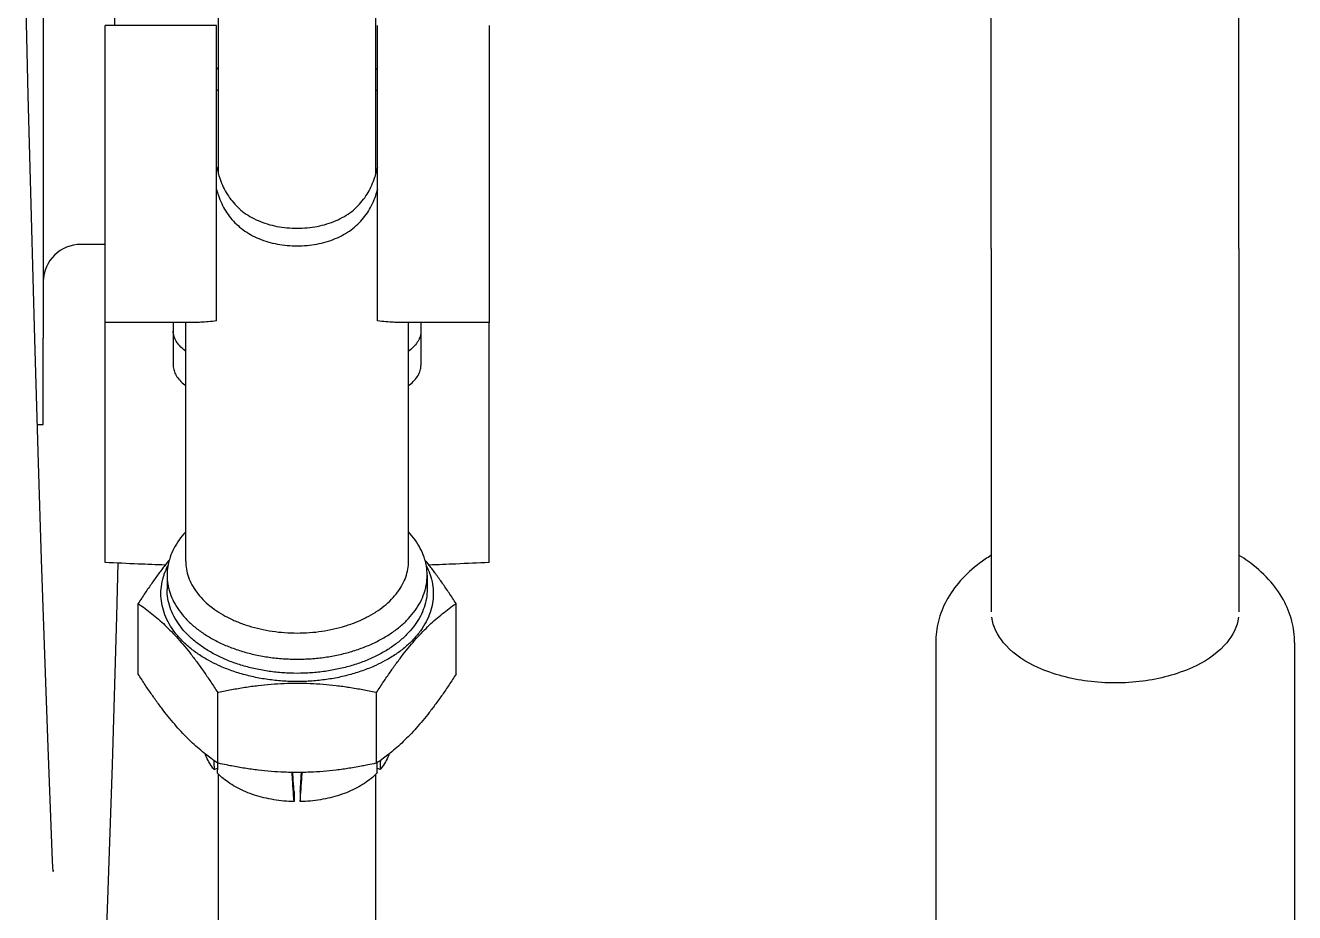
# Model space of a CAD drawing. Header units: millimetres. Extents: x 156850 to 204135, y 56350 to 74150.
# Drawn here: x 175031.8 to 175083, y 60700.6 to 60736.4 of the extents above; entities that cross this region are included whole.
import ezdxf

# ---------------------------------------------------------------- set-up
doc = ezdxf.new("R2010")
doc.units = ezdxf.units.MM
doc.header["$LTSCALE"] = 150
doc.layers.add('-----33 Equipment', color=5, linetype='Continuous')

# ---------------------------------------------------------------- blocks, each defined once
blk = doc.blocks.new('X-2F-PLAN$0$A$C73FA2420')
at = {"color": 0, "linetype": 'Continuous'}
for p, q in [((966.0255159976659, 606.0186525559984), (966.0281375156483, 605.7820058118086)), ((948.0096831716364, 605.3876040035975), (947.9584232707275, 605.384763143491)), ((966.0281320984941, 605.782005811925), (966.5575715135783, 605.7820513985935)), ((966.5575715135783, 605.7820513985935), (969.509900788893, 605.7821116466075)), ((979.291750744218, 605.7821742640226), (969.509900788893, 605.7821116466075)), ((1111.381605029106, 605.7813373709214), (979.291750744218, 605.7821742640226)), ((973.2993190927664, 603.2822424360784), (973.29936565354, 604.2652533248183)), ((960.4416768917581, 603.2844823562191), (970.148041852517, 603.2831704528071)), ((970.1482117447304, 599.5394557471736), (970.1480344587471, 603.2823907597922)), ((970.1480417796411, 603.2823907666025), (979.548028357327, 603.2825573920272)), ((979.548028357327, 603.2825573920272), (979.9978740661172, 603.2825981109054)), ((979.9978740661172, 603.2825981109054), (980.1852681507589, 603.2826156310039)), ((980.1852681507589, 603.2826156310039), (980.6318933711154, 603.2826622831053)), ((980.6318933711154, 603.2826622831053), (982.1480304294964, 603.2829591513728)), ((982.1482475900557, 598.7829591580085), (982.148034445243, 603.2829591457848)), ((958.2718176903436, 602.8100826661102), (960.4190859730588, 602.7548779774806)), ((982.1480526556261, 602.8984946683049), (988.2469129643869, 602.898401415383)), ((955.9309236699482, 601.9484888724983), (958.7867007189197, 601.9484875967028)), ((959.9333219762193, 600.7826822175994), (959.3610249678604, 600.7826824733056)), ((970.148164676968, 600.5331704610144), (968.4023124565138, 600.5333338913042)), ((960.5056186495349, 600.0326819620095), (970.1481883830857, 600.0326776542934)), ((944.2746773153776, 598.7076892309124), (951.8947903494118, 598.7076858266955)), ((952.0819653689396, 598.8840021553915), (952.1311741265235, 598.7521355579956)), ((952.3399351615226, 598.7401770254946), (955.1957122104941, 598.7401757496991)), ((970.2097021257505, 598.7823453323217), (973.0283586286241, 598.782238421787)), ((973.0283586286241, 598.782238421787), (976.4359780752566, 598.7823505447013)), ((976.1437212955207, 598.707674994017), (989.3493815471884, 598.7076690946124)), ((976.4359780752566, 598.7823505447013), (979.5482496818295, 598.7825575046008)), ((979.5482496818295, 598.7825575046008), (979.9980872116284, 598.7825981130009)), ((979.9980872116284, 598.7825981130009), (980.441416530055, 598.782642322185)), ((980.441416530055, 598.782642322185), (982.1482396181673, 598.7829591638292)), ((951.1890742287505, 595.6574560194858), (950.7850106646074, 595.6574099496938)), ((951.18893508357, 595.4074476978858), (950.7848715925356, 595.4074000000837)), ((944.2746744785691, 592.3576892308774), (951.8948070979677, 592.3576858267188)), ((952.0823540319689, 592.1811044198112), (952.1315373460529, 592.3129394212738)), ((952.3402390492847, 592.3243721764884), (955.1960160982562, 592.3243709008093)), ((970.2100100014359, 592.2823453500168), (973.0295170982135, 592.2822384507745)), ((973.0295170982135, 592.2822384507745), (976.4377747749677, 592.2823506399291)), ((976.1426565240836, 592.3576749945059), (989.3503747141222, 592.3576690942282)), ((976.4377747749677, 592.2823506399291), (979.5485534141771, 592.2825575218885)), ((979.5485534141771, 592.2825575218885), (979.9983950873138, 592.2825981305796)), ((979.9983950873138, 592.2825981305796), (980.4424243179383, 592.282642414677)), ((980.4424243179383, 592.282642414677), (982.1485474928049, 592.2829591814079)), ((970.1487686239416, 587.7823908018763), (970.1485913380748, 591.5253234495176)), ((960.5056146290153, 591.0326819620095), (970.1486146725947, 591.0326776541187)), ((970.1486383319134, 590.5331704881974), (968.4027861114591, 590.5333339184872)), ((959.9333172856132, 590.2826822175994), (959.3610202772543, 590.2826824733056)), ((955.9315314454725, 589.1168791746022), (958.787308494444, 589.1168778988067)), ((960.4424110569526, 587.7844823983032), (970.1487760220189, 587.7831704948912)), ((982.1487645966699, 587.7829591935151), (970.1487759490265, 587.7823908086866)), ((957.2184601236368, 569.7479099619086), (943.9494551083772, 569.7479099619086)), ((973.1304886831203, 567.501034961897), (958.447015088168, 567.501034961897)), ((973.1303155736532, 567.5010349528166), (994.0212427347433, 567.501940373797)), ((973.1304886831203, 557.501034961897), (958.4471773790428, 557.501034961897)), ((973.1306617924711, 557.5010349709773), (994.0215889535611, 557.501940392016)), ((957.2184601236368, 555.2541599618853), (943.9494551094249, 555.2541599618853))]:
    blk.add_line(p, q, dxfattribs=at)
for points in [[(964.4696564393817, 605.9739529545186), (969.475586739718, 606.1177725482266), (974.4327297031414, 606.2608362627216), (979.3317749825073, 606.3924535894184), (984.0311036667554, 606.5052827430773)], [(948.7471107746242, 605.4196767084068), (952.9804099395406, 605.5842195114819), (956.7226463903207, 605.7258472592221), (960.5622219035868, 605.8571448554867), (964.4702097381232, 605.9739683850785)], [(947.9584232707275, 605.384763143491), (948.1568998008734, 605.3943495965214), (948.4068463073345, 605.4054814489209), (948.7471107746242, 605.4196767084068)], [(934.7073898549424, 603.689722091076), (938.0342854501214, 603.5287079780828), (942.0775886882329, 603.3548234557966), (946.8231877951184, 603.1739340730128), (952.2649114372907, 602.9901181540918), (958.2718592501478, 602.8098645139835)]]:
    blk.add_lwpolyline(points, dxfattribs=at)
blk.add_arc((971.7793656538706, 604.2652241914766), 1.52, 0.001098166352612325, 88.8108405055648, dxfattribs=at)
for points, start_tangent, end_tangent in [([(960.3404981599888, 600.8610343108303), (960.3847637961153, 601.9502548656892), (960.4416768917581, 603.2844823562191)], (0.03970157082425574, 0.9992115818353232), (0.04372391944077234, 0.9990436521338258)), ([(952.704055492417, 599.2363448746037), (952.7477864574175, 599.2910134416888), (952.9713994604535, 599.5564473685226), (953.2126319456147, 599.8195311722811), (953.4739545987686, 600.0819449741975), (953.7567487892229, 600.344333197223), (954.0613246149151, 600.6067214070936), (954.3874292057008, 600.8691351693124), (954.7351237591356, 601.1322189021739), (955.1056986391777, 601.397652735177), (955.5023903418332, 601.668338903517), (955.9309236699482, 601.9484888724983)], (0.6213114574271017, 0.7835637005821048), (0.8418437967640826, 0.539721244578693)), ([(958.7867007189197, 601.9484875967028), (958.5881032705074, 601.6683374859858), (958.3788494208129, 601.3976511777146), (958.155236424529, 601.132217258797), (957.9140039472841, 600.869133463013), (957.6526813014643, 600.606719667092), (957.3698871145025, 600.3443314459291), (957.0653112883447, 600.0819432340795), (956.7392066910397, 599.8195294655743), (956.3915121272439, 599.556445724389), (956.0209372360259, 599.2910118832951), (955.6242455319734, 599.0203257141984), (955.1957122104941, 598.7401757496991)], (-0.5616186031866424, -0.827396243982081), (-0.8418437967619652, -0.5397212445828906)), ([(960.5583829855314, 600.6877506395103), (960.3302974347025, 600.8694090605131), (959.9825779518578, 601.1324257033993), (959.6119779190049, 601.3977918645251), (959.2152605758747, 601.6684090311173), (958.7867007189197, 601.9484875967028)], (-0.7753295374615732, 0.6315568924011075), (-0.8419211744181838, 0.5396005337894308)), ([(956.2884743701434, 598.7091545122094), (956.4809758459451, 599.0929982368834), (956.7456538653933, 599.5253790530842), (957.0389950777171, 599.9109491534182), (957.3575603255304, 600.2451880812296), (957.6976147224195, 600.5241771904984), (958.055171441636, 600.7446455890895), (958.4260384575464, 600.9040084865992), (958.805867693387, 601.0003974987776), (959.1902059987187, 601.0326825525844)], (0.415820927691357, 0.9094465108477922), (0.9999999935012579, 0.0001140090626108757)), ([(956.6598675602581, 598.7101593515836), (956.7746906260727, 598.9311656121863), (957.0273378248094, 599.343892752484), (957.3073453459656, 599.7119369400316), (957.6114303559298, 600.0309831902268), (957.9360277352389, 600.297290976916), (958.277331874473, 600.5077380837174), (958.6313412983436, 600.6598572133807), (958.9939055696595, 600.75186490739), (959.3607739537256, 600.7826824589865)], (0.4410277038375309, 0.8974934899199115), (0.9999999935011712, 0.0001140090493200447)), ([(959.1902059987187, 601.0326825525844), (959.5745473583229, 601.0004851353006), (959.9543857211247, 600.9041827321053), (959.9813395388192, 600.8948359201313)], (0.9999999935010137, 0.0001140089905164158), (0.9429407326971428, -0.3329606202220277)), ([(959.3789118581917, 600.7121259593987), (959.2036383091472, 600.6598569586058)], (-0.9686997745871587, -0.2482352648463691), (-0.946576058295426, -0.3224806441666173)), ([(959.9330709620845, 600.7826822033967), (959.5662025797646, 600.7518646519748), (959.3789118581917, 600.7121259593987)], (-0.9999999935010687, -0.0001140090934038051), (-0.9686997745982341, -0.2482352648031327)), ([(960.5592125862604, 600.6925928678247), (960.2999422599096, 600.7519483049982), (959.9333219762193, 600.7826822174829)], (-0.9603453558784729, 0.2788131945291641), (-0.9999999999992947, 1.463707864197941e-06)), ([(959.9813395388192, 600.8948359201313), (960.3218581046676, 600.7466783610871)], (0.9429407326946011, -0.332960620233427), (0.8874376394792772, -0.4609277991567525)), ([(961.6809880707879, 600.0327749719727), (961.3578631465789, 600.2976155945216), (961.0165390733164, 600.5079848765163), (960.6625152424676, 600.6600232837955), (960.5592125862604, 600.6925928678247)], (-0.7323950357281955, 0.6808799539128234), (-0.9603453558799396, 0.278813194520995)), ([(959.2036383091472, 600.6598569586058), (958.8496288849274, 600.5077378291171), (958.5083247438306, 600.2972907213843), (958.1837273649871, 600.0309829352191), (957.8796423557214, 599.7119366860134), (957.599634834798, 599.3438924992806), (957.3469876344316, 598.9311653565965), (957.232164568617, 598.7101590958773)], (-0.9465760582173256, -0.3224806443964108), (-0.441027703829884, -0.8974934899228639)), ([(968.4021990053589, 600.5333338922937), (968.2013652810128, 600.5040424881154), (968.0027768039145, 600.416474071506), (967.8088752938202, 600.2716553012142), (967.6219340683892, 600.0712840447086), (967.5928316563368, 600.0342427685973)], (-0.9999999971021339, -7.613540196643432e-05), (-0.609357929657807, -0.7928952727585379)), ([(968.9852776151383, 600.0342452281038), (969.0144530112157, 600.0713814761257), (969.2013942366466, 600.2717527326313), (969.3952957468573, 600.416571502923), (969.5938842238393, 600.5041399194743), (969.7947179481853, 600.5334313237108)], (0.6093154835365286, 0.792927891751265), (0.9999999971010735, 7.613538851972928e-05)), ([(960.5054034945788, 600.0326819497277), (960.1797606112668, 600.0043497679289), (959.85821555648, 599.9197837690008), (959.5448119461071, 599.7800474193064), (959.243491012021, 599.5868979847291), (958.958042040118, 599.3427644312032), (958.6920547167538, 599.0507168800104), (958.4488739867229, 598.7144279985805), (958.4446573635796, 598.7078896809835)], (-0.9999999935010192, -0.0001140090396878519), (-0.5411936027094024, -0.8408980225913575)), ([(952.0820365460822, 598.8840021425276), (952.324620766798, 599.0589926057146), (952.5780717154266, 599.192095062288), (952.7031811954221, 599.2407785936957)], (0.7706756993452027, 0.637227562522221), (0.9449564357271015, 0.3271961713987645)), ([(952.3399351615226, 598.7401770254946), (952.5385326072574, 599.0203271326027), (952.704055492417, 599.2363448746037)], (0.5616186032193704, 0.8273962439591621), (0.6213114573719731, 0.7835637006265466)), ([(970.2097021257505, 598.7823453323217), (970.1716237412766, 599.1209010762977), (970.1508171467576, 599.4181373576284), (970.1481858278858, 599.5442773572868)], (-0.1246974637931817, 0.9921948107719063), (-0.000673654667507389, 0.9999997730946241)), ([(950.7850106646074, 595.6574099496938), (950.808360910858, 596.0699702351121), (950.8605891598854, 596.4761471970123), (950.9410750024254, 596.8711169062881), (951.0488623571582, 597.2501877296017), (951.1826708612498, 597.6088568979176), (951.3409110722132, 597.94286396401), (951.5217033525696, 598.2482414222904), (951.7229001845699, 598.5213618124835), (951.8925048612291, 598.70993762539)], (0.02122069276738939, 0.9997748157455533), (0.7018371592228901, 0.7123374214048842)), ([(951.8925048612291, 598.70993762539), (951.942111697048, 598.7589808119228)], (0.7018371587120681, 0.7123374219056505), (0.7204083259122268, 0.6935501740737253)), ([(952.1311751975445, 598.7521651990246), (951.942031914019, 598.7589808249031)], (-0.9993478543676346, 0.03610908434269564), (-0.9993549357425224, 0.03591256614196541)), ([(952.4495921309572, 598.8948921203264), (952.0819653689396, 598.8840021553915)], (-0.9995665434067305, -0.02944019874429287), (-0.9995565225944818, -0.02977848448793586)), ([(952.34009500721, 598.7445936510921), (952.1311751975445, 598.7521651990246)], (-0.9993399864818789, 0.03632618090463309), (-0.9993478543723389, 0.03610908420884679)), ([(952.2655193988467, 598.3873175163171), (952.3328278883127, 598.7077820255072)], (0.1973427268535417, 0.9803345592998496), (0.2135162233730374, 0.9769395182696654)), ([(952.3328278883127, 598.7077820255072), (952.3399351615226, 598.7401770254946)], (0.2135162248031095, 0.976939517957353), (0.2150759128012724, 0.9765973334717772)), ([(955.1957122104941, 598.7401757496991), (955.2028225441463, 598.7077807817841)], (0.2151641037338815, -0.9765779070153108), (0.2136045108219308, -0.9769202183188014)), ([(955.2028225441463, 598.7077807817841), (955.3107067097444, 598.1799471090781), (955.4044513144763, 597.6386436261237), (955.4779574114364, 597.1078435495147), (955.5312133751577, 596.5817431209143), (955.5636292011477, 596.0569825195125), (955.5745448692469, 595.5322730556945), (955.5636788990814, 595.0075636006077), (955.5313127755653, 594.4828030228964), (955.4781066422584, 593.9567026445875), (955.4046508229803, 593.4259026458021), (955.3109575100243, 592.8845993508003), (955.2033025221899, 592.3575856806128)], (0.2136045106925612, -0.9769202183453545), (-0.213476575322716, -0.9769481827551624)), ([(956.288467665785, 592.3562217035796), (956.2483565171715, 592.4458182725939), (956.0498934366042, 592.9560780830216), (955.888250703807, 593.4965462252148), (955.765323432046, 594.0608862043009), (955.6825528312474, 594.6424816502258), (955.6409093110124, 595.2345138879027), (955.6408811035799, 595.8300418807194), (955.6824685395695, 596.4220836074091), (955.7651840442559, 597.0036979201832), (955.888057854143, 597.5680659228819), (956.049649386201, 598.1085709166946), (956.248064127285, 598.6188759747893), (956.2884743701434, 598.7091545122094)], (-0.4158187576250222, 0.9094475030531992), (0.4158209276924115, 0.9094465108478318)), ([(956.6598647761857, 592.3552078958019), (956.5526449040044, 592.5861301898258), (956.3632028710563, 593.0731963760918), (956.2089075346012, 593.5890977878007), (956.0915678659221, 594.1277859521797), (956.0125595657155, 594.6829452426755), (955.9728089333512, 595.2480669242796), (955.9727820085827, 595.8165254620835), (956.012479107012, 596.3816561998101), (956.0914348162478, 596.9368334964965), (956.20872345299, 597.4755484064808), (956.3629699152661, 597.9914849905763), (956.5523658046732, 598.4785943643074), (956.6598675602581, 598.7101593515836)], (-0.4410268010511613, 0.8974939335475945), (0.441027703828003, 0.8974934899236141)), ([(957.232164568617, 598.7101590958773), (957.1246628121007, 598.4785941063892), (956.9352669229265, 597.9914847327163), (956.7810204604175, 597.4755481476896), (956.6637318237917, 596.9368332360755), (956.5847761146724, 596.3816559375264), (956.5450790167088, 595.8165251982864), (956.5451059419429, 595.2480666597257), (956.5848565750057, 594.6829449782963), (956.663864875678, 594.1277856890811), (956.7812045441242, 593.589097527205), (956.9354998801136, 593.0731961186975), (957.1249419115484, 592.5861299360986), (957.2321617845446, 592.355207640212)], (-0.4410277038461897, -0.8974934899151498), (0.4410268010573694, -0.8974939335452498)), ([(958.4446573635796, 598.7078896809835), (958.2315579890274, 598.3381268145749), (958.0428395981435, 597.9265455338173), (957.8850920575205, 597.4848600297119), (957.7602991340682, 597.0186247536913), (957.6700301710516, 596.5337028849171), (957.6154203531332, 596.0361925971811), (957.5971564304782, 595.5323503711843), (957.6154680824839, 595.0285123150097), (957.6701250293991, 594.5310144847026), (957.760439928621, 594.046113204211), (957.8852770177182, 593.5799063881859), (958.0430663978914, 593.1382568582194), (958.2318237760337, 592.7267186131212), (958.4446636281209, 592.3574619365972)], (-0.5411936027241309, -0.840898022574446), (0.5411964791896402, -0.8408961713033689)), ([(975.2728034579195, 598.7078302477021), (974.9495222265832, 598.5780003712862), (974.6474698869279, 598.4147685599746), (974.3694741578074, 598.217435927887), (974.1164970037062, 597.9844436718267), (973.89058925875, 597.7150761692901), (973.6946030555991, 597.410331619205), (973.5315480412683, 597.0735702136881), (973.4037938648835, 596.710432086722), (973.3125647032866, 596.3278971578111), (973.2580437192228, 595.9330515469774), (973.2399413257372, 595.5323433831218)], (-0.9464521956974632, -0.3228439890387682), (4.736549226006925e-05, -0.9999999988784711)), ([(976.142717712326, 598.7111340726842), (976.0103575112298, 598.6701728487969), (975.6934487246908, 598.5486385936965), (975.396315222024, 598.3975075256894), (975.1195604052627, 598.2138500164147), (974.8644302950706, 597.9944879554096), (974.6333484337665, 597.7366668556933), (974.4300220073201, 597.4392836038023), (974.2588959097629, 597.1043423510273), (974.1239416733151, 596.7376260771998), (974.0274726053467, 596.3476324930089), (973.9699527289486, 595.9433131294209), (973.9508982658153, 595.5324244386284)], (-0.9603956874587815, -0.2786397737437279), (4.736550770969869e-05, -0.9999999988781835)), ([(975.533368702163, 598.7856741793221), (975.2728034579195, 598.7078302477021)], (-0.9680901283192025, -0.2506022814176068), (-0.9464521956856072, -0.3228439890740803)), ([(976.4354473118437, 598.7848086958984), (976.3462300631218, 598.7646208376973), (976.142717712326, 598.7111340726842)], (-0.9774739849791119, -0.2110559373525066), (-0.960395687472213, -0.2786397736972759)), ([(979.498055612552, 598.7070933934301), (979.5287971510552, 598.7649836044875), (979.5367203659844, 598.7816800891305)], (0.4942744914836315, 0.869305888091329), (0.4068370031067085, 0.913500767868445)), ([(980.357378888526, 598.7077108632075), (980.3591309291078, 598.7094017724157), (980.4406246264698, 598.7842975303065)], (0.719394593989638, 0.6946016254737233), (0.7620712239441237, 0.6474932043144045)), ([(951.9626270125154, 595.7082517471281), (951.9722723633749, 596.0569843894918), (952.0046384881716, 596.5817449524184), (952.0578446200816, 597.1078453030786), (952.1313004358672, 597.6386452742736), (952.224993747659, 598.1799485638039), (952.2655193988467, 598.3873175163171)], (0.01390629800227391, 0.9999033027624278), (0.1973427269578225, 0.9803345592790759)), ([(950.7848597507691, 595.6574107637862), (951.2945054305019, 595.6907599564292), (951.8040609364398, 595.7240908688982), (951.9655972665641, 595.734654657077)], (0.9978651236403117, 0.06530846057273243), (0.9978687827983639, 0.06525252728489715)), ([(951.1889232419198, 595.6574552055099), (951.7628021837445, 595.6949948606198), (951.9650497779949, 595.708220184606)], (0.9978662888765176, 0.0652906541885023), (0.9978691669815869, 0.06524665192028713)), ([(951.9626387396129, 595.3566511779791), (951.9614063904155, 595.532274938887), (951.9626270125154, 595.7082517471281)], (-0.01397305747900288, 0.999902372066146), (0.0139062980831827, 0.9999033027624628)), ([(950.7848715925356, 595.4074000000837), (951.2945204315474, 595.3740505363094), (951.8040790950181, 595.3407193958992), (951.9656110092765, 595.3301558987005)], (0.9978651126534037, -0.06530862844423754), (0.9978687845524192, -0.06525250044564776)), ([(951.8925116916653, 592.3554242370883), (951.7231833243277, 592.5436628473108), (951.5219606233295, 592.8167373514152), (951.3411394170253, 593.122073576611), (951.1828675668221, 593.4560445530224), (951.0490250862204, 593.8146832038765), (950.9412018214352, 594.1937294449308), (950.8606785624288, 594.5886807991774), (950.8084118352272, 594.9948458514991), (950.7850225063739, 595.4074008141179)], (-0.7018401363634922, 0.7123344881375411), (-0.02131546255629324, 0.9997727997183603)), ([(951.18893508357, 595.4074476978858), (951.7628175816499, 595.3699077817728), (951.9650590928504, 595.3566828612238)], (0.9978662819501574, -0.06529076004280786), (0.9978691700648027, -0.0652466047598102)), ([(952.265740699484, 592.6774758576066), (952.225244551897, 592.8846008075052), (952.131499946001, 593.4259042962221), (952.0579938454321, 593.9567044003052), (952.0047378804302, 594.482804855681), (951.9723220559536, 595.0075654712273), (951.9626387396129, 595.3566511779791)], (-0.1974191062682964, 0.9803191809207072), (-0.01397305756621703, 0.9999023720657982)), ([(973.2399413257372, 595.5323433831218), (973.2580816783011, 595.1316352165304), (973.3126400621841, 594.7367897147778), (973.4039054218447, 594.3542554146261), (973.5316939187469, 593.9911188381957), (973.6947807284305, 593.6543604346225), (973.8907956766197, 593.3496209196746), (974.1167288500583, 593.0802609660313), (974.3697280725464, 592.8472792162211), (974.6477426037891, 592.6499604790006), (974.9498105354141, 592.4867464405252), (975.2716260459274, 592.3574429338914)], (4.736550115584885e-05, -0.9999999988783049), (0.9463284595052798, -0.3232065078711985)), ([(973.9508982658153, 595.5324244386284), (973.9699916574173, 595.1215356959146), (974.0275498403935, 594.7172164805233), (974.1240558680147, 594.3272236259072), (974.2590448696865, 593.9605093731079), (974.430202726624, 593.625572211924), (974.6335574176628, 593.328195720329), (974.8646638266509, 593.0703846500255), (975.1198142169742, 592.8510367763229), (975.3965859604068, 592.6673972379067), (975.6937338524731, 592.5162881371216), (976.0106542408466, 592.3947806725046), (976.1416552527808, 592.3542272432242)], (4.736550530643897e-05, -0.9999999988780547), (0.9603230032753861, -0.2788901744094779)), ([(952.3329494876089, 592.3575869235792), (952.265740699484, 592.6774758576066)], (-0.2135648649580264, 0.9769288860794029), (-0.1974191063765001, 0.9803191808986536)), ([(951.942417341168, 592.3060938416165), (951.8925116916653, 592.3554242370883)], (-0.7205220060615203, 0.6934320722172953), (-0.7018401364198458, 0.712334488083344)), ([(952.1315384170739, 592.3129097740748), (951.9423375582555, 592.3060938286944)], (-0.9993481874275084, -0.03609986542467249), (-0.9993552698528531, -0.03590326751769971)), ([(952.4495336217806, 592.1702282530023), (952.082282855059, 592.1811044068891)], (-0.9995667527385842, 0.02943309054092262), (-0.9995567439026026, 0.02977105505317262)), ([(952.7029290670762, 591.8246785292285), (952.5784183886135, 591.8731246123207), (952.324954830925, 592.006169273227), (952.0823540319689, 592.1811044198112)], (-0.9449071266461508, 0.3273385434315057), (-0.7707865113742702, 0.6370935205160763)), ([(952.3403800032102, 592.3204765518312), (952.1315384170739, 592.3129097740748)], (-0.9993403237163556, -0.03631690231992348), (-0.9993481874293468, -0.03609986539865429)), ([(952.3402390492847, 592.3243721764884), (952.3329494876089, 592.3575869235792)], (-0.2151641041845618, 0.9765779069136888), (-0.2135648646940993, 0.9769288861357894)), ([(952.7037942829775, 591.8291028781096), (952.5388630044181, 592.0442937092157), (952.3402390492847, 592.3243721764884)], (-0.6213601437813334, 0.7835250932293422), (-0.5617705439300824, 0.8272930895235913)), ([(955.2033025221899, 592.3575856806128), (955.1960160982562, 592.3243709008093)], (-0.2134765741600352, -0.9769481830101879), (-0.2150759103327985, -0.9765973340137979)), ([(955.1960160982562, 592.3243709008093), (955.6245760204038, 592.0442922916845), (956.0212934400188, 591.7736750696204), (956.3918934823014, 591.5083088963875), (956.7396129656117, 591.2452922463999), (957.0657424071105, 590.9829454253777), (957.3703430764144, 590.720624172478), (957.6531621071044, 590.4583029290079), (957.9145096006105, 590.1959561354015), (958.155766981421, 589.9329395401292), (958.3794051016448, 589.6675734446035), (958.5886845426867, 589.3969563617138), (958.787308494444, 589.1168778988067)], (0.8419211744235002, -0.5396005337812644), (0.5617705440097408, -0.8272930894688821)), ([(959.1907270192169, 590.0326825825032), (958.8063856597291, 590.0648799997871), (958.4265472969273, 590.1611824029824), (958.0556651883526, 590.3204607344232), (957.6980875878362, 590.5408476011944), (957.3580067657167, 590.8197591690114), (957.0394098585239, 591.1539254544768), (956.7460321239196, 591.5394286636147), (956.4813131474657, 591.9717491237097), (956.288467665785, 592.3562217035796)], (-0.9999999935011391, -0.0001140090489139834), (-0.4158187576178347, 0.9094475030552711)), ([(959.3610193004133, 590.282682473422), (958.9943999942625, 590.3134163857903), (958.6318270114716, 590.4053414069931), (958.2778031807393, 590.5573798140977), (957.9364791091066, 590.7677490949281), (957.6118565053912, 591.03398286429), (957.3077412750572, 591.3529597736779), (957.0276988913538, 591.7209401103901), (956.7750125966268, 592.1336096387822), (956.6598647761857, 592.3552078958019)], (-0.9999999999985444, 1.913146852738201e-06), (-0.441026801045176, 0.8974939335499815)), ([(957.2321617845446, 592.355207640212), (957.3473096040543, 592.1336093848222), (957.5999958998291, 591.7209398548002), (957.8800382827176, 591.3529595187865), (958.1841535123531, 591.0339826099225), (958.50877611537, 590.7677488406771), (958.8501001885161, 590.5573795586824), (959.2041240193648, 590.4053411515197)], (0.4410268010429969, -0.8974939335509677), (0.9466450998324871, -0.3222779157236733)), ([(958.4446636281209, 592.3574619365972), (958.4491754189366, 592.3504669851973), (958.6923880032264, 592.0142335569253), (958.9584029897815, 591.7222466588137), (959.243875085609, 591.4781781954807), (959.5452143135481, 591.2850974695757), (959.8586311580148, 591.145432583231), (960.1801842203131, 591.0609399031964), (960.5056146290153, 591.0326819621259)], (0.5411964792857115, -0.840896171229173), (0.9999999999983197, -1.538866941578465e-06)), ([(970.1485659109894, 591.5205062102759), (970.1511832479155, 591.6465727748), (970.1719583839877, 591.943767070421), (970.2100100014359, 592.2823453500168)], (0.0005799279115312203, 0.9999998318431057), (0.1246155396951625, 0.9922051034271423)), ([(975.2716260459274, 592.3574429338914), (975.2760165759828, 592.3559467343148), (975.5342795007164, 592.2789583643316)], (0.9463284595260945, -0.323206507742995), (0.968151016277072, -0.250366950055923)), ([(976.1416552527808, 592.3542272432242), (976.346535971039, 592.300364734896), (976.4372393939411, 592.2798659733962)], (0.9603230032489037, -0.278890174494618), (0.9775637906330981, -0.210639586127847)), ([(979.5350722136209, 592.2828500489122), (979.5291033516405, 592.3007275465061), (979.5000535674626, 592.3592042726232)], (-0.2835557578086239, 0.9589557509165001), (-0.5214788492068492, 0.853264208692183)), ([(980.4409411249217, 592.2816202915856), (980.3582693308126, 592.3576478401083)], (-0.7619248850782925, 0.6476653993354986), (-0.7195511053220409, 0.6944394911206776)), ([(955.9315314454725, 589.1168791746022), (955.5029715287965, 589.3969577801181), (955.1062541076681, 589.6675750029972), (954.7356540544424, 589.9329411840881), (954.3879345613532, 590.1959578419919), (954.0618051136844, 590.4583046691259), (953.7572044440312, 590.7206259237137), (953.4743854169501, 590.9829471653211), (953.2130379311275, 591.2452939526993), (952.9717805583496, 591.5083105397061), (952.7481424451107, 591.7736766270828), (952.7037942829775, 591.8291028781096)], (-0.8419211744254337, 0.5396005337779028), (-0.6213601438181768, 0.7835250931992612)), ([(960.5593767759856, 590.372820041317), (960.6630009528017, 590.4055074765929), (961.0170103770215, 590.5576266060816), (961.3583145181183, 590.7680737139308), (961.6809532695916, 591.0325592965819)], (0.9603246910693045, 0.2788843626346888), (0.7324036585609754, 0.6808706785622757)), ([(967.5943464493612, 591.0311614847742), (967.6223639459349, 590.9955298727145), (967.8093241545139, 590.7951236151275), (968.0032393852016, 590.6502685408923), (968.2018361593364, 590.5626629436156), (968.4027861114591, 590.5333339184872)], (0.6099828173743355, -0.7924146405150313), (0.9999999956186553, -9.36106060203675e-05)), ([(969.7953050542856, 590.5334313499043), (969.5943551021628, 590.5627603749745), (969.395758328028, 590.6503659723094), (969.2018430972239, 590.7952210464864), (969.0148828887613, 590.9956273041316), (968.9869384509511, 591.0311640125001)], (-0.9999999956180641, 9.361060938313767e-05), (-0.6100252973222338, 0.7923819386007399)), ([(958.787308494444, 589.1168778988067), (959.2158418811159, 589.3970279067871), (959.6125336615369, 589.667714131414), (959.9831085623009, 589.9331479846151), (960.3308031265624, 590.1962317327852), (960.5585455204127, 590.377670929418)], (0.8418437967600368, 0.539721244585703), (0.7752474950141769, 0.6316575982875118)), ([(959.9813605105737, 590.170537587197), (959.9548945603892, 590.161356648372), (959.5750653244322, 590.0649676361936), (959.1907270192169, 590.0326825825032)], (-0.9429376272434965, -0.3329694147014862), (-0.9999999935009991, -0.0001140090971350545)), ([(959.2041240193648, 590.4053411515197), (959.3788899958599, 590.3532434019144)], (0.9466450999057732, -0.3222779155105078), (0.9686977617958006, -0.2482431193268989)), ([(959.3788899958599, 590.3532434019144), (959.5666970020393, 590.3134161302005), (959.9333172856132, 590.2826822177158)], (0.9686977618191099, -0.2482431192292824), (0.9999999999984978, -1.4637607054293e-06)), ([(959.933568299748, 590.2826822319184), (960.3004366821842, 590.313499783224), (960.5593767759856, 590.372820041317)], (0.9999999935005468, 0.0001140090627999986), (0.960324691052513, 0.2788843626951261)), ([(960.3214206466218, 590.3184610466124), (959.9813605105737, 590.170537587197)], (-0.8875186684142097, -0.4607717582663023), (-0.9429376271759943, -0.3329694148962254)), ([(960.4424110569526, 587.7844823983032), (960.385371566168, 589.1187590017798), (960.3411343357293, 590.2047160062939)], (-0.04381677574481554, 0.9990395838821612), (-0.03980009283617471, 0.9992076624057032)), ([(960.7290371456183, 567.5144612616277), (960.4160554126138, 567.9724016694236), (959.7005108165322, 568.7523695891141), (958.9047124704812, 569.3114087313297), (958.070902516949, 569.6396792643936), (957.2184526914498, 569.7479099616758)], (-0.5276023789589527, 0.8494914535865065), (-0.9999999999999442, -6.918218013639062e-07)), ([(957.0878926715814, 566.907293459517), (957.2027048051823, 567.0057483441196), (958.2329279604601, 567.4855242579943)], (0.7407647333916803, 0.6717645493498181), (0.9899336578208664, 0.1415321628235481)), ([(957.0879294687184, 558.0947330868803), (956.2050955843879, 559.3833499960019), (955.6512483708793, 561.3881360540981), (955.6511713298969, 563.6133453896036), (956.2048797205789, 565.6182480033021), (957.0878926715814, 566.907293459517)], (-0.7407767389023815, 0.6717513104573664), (0.7407647333780703, 0.6717645493648574)), ([(958.2330187183106, 557.5165370436735), (957.203016737476, 557.9960596814053), (957.0879294687184, 558.0947330868803)], (-0.9899397596696827, 0.1414894774361513), (-0.7407767389082772, 0.6717513104507175)), ([(957.2188169464935, 555.2541599806864), (958.0788819756126, 555.3644472773303), (958.938430200913, 555.7090605479898), (959.7608291537035, 556.3038880929234), (960.4956031579059, 557.137961611792), (960.7293368782848, 557.4880815608776)], (0.999999994462642, 0.0001052368832870192), (0.5275979450272492, 0.8494942073979945))]:
    blk.add_spline(points, degree=3, dxfattribs=dict(at, start_tangent=start_tangent, end_tangent=end_tangent))
blk = doc.blocks.new('X-2F-PLAN$0$zw$C47F')
at = {"layer": '-----33 Equipment'}
blk.add_blockref('X-2F-PLAN$0$A$C73FA2420', (2898.048655769322, 848.0194521513768), dxfattribs=at)

msp = doc.modelspace()

# ---------------------------------------------------------------- block references
at = {"layer": '-----33 Equipment', "rotation": 90.00000000000001}
msp.add_blockref('X-2F-PLAN$0$zw$C47F', (176486.2969182868, 56856.21575695537), dxfattribs=at)

doc.saveas('drawing.dxf')
